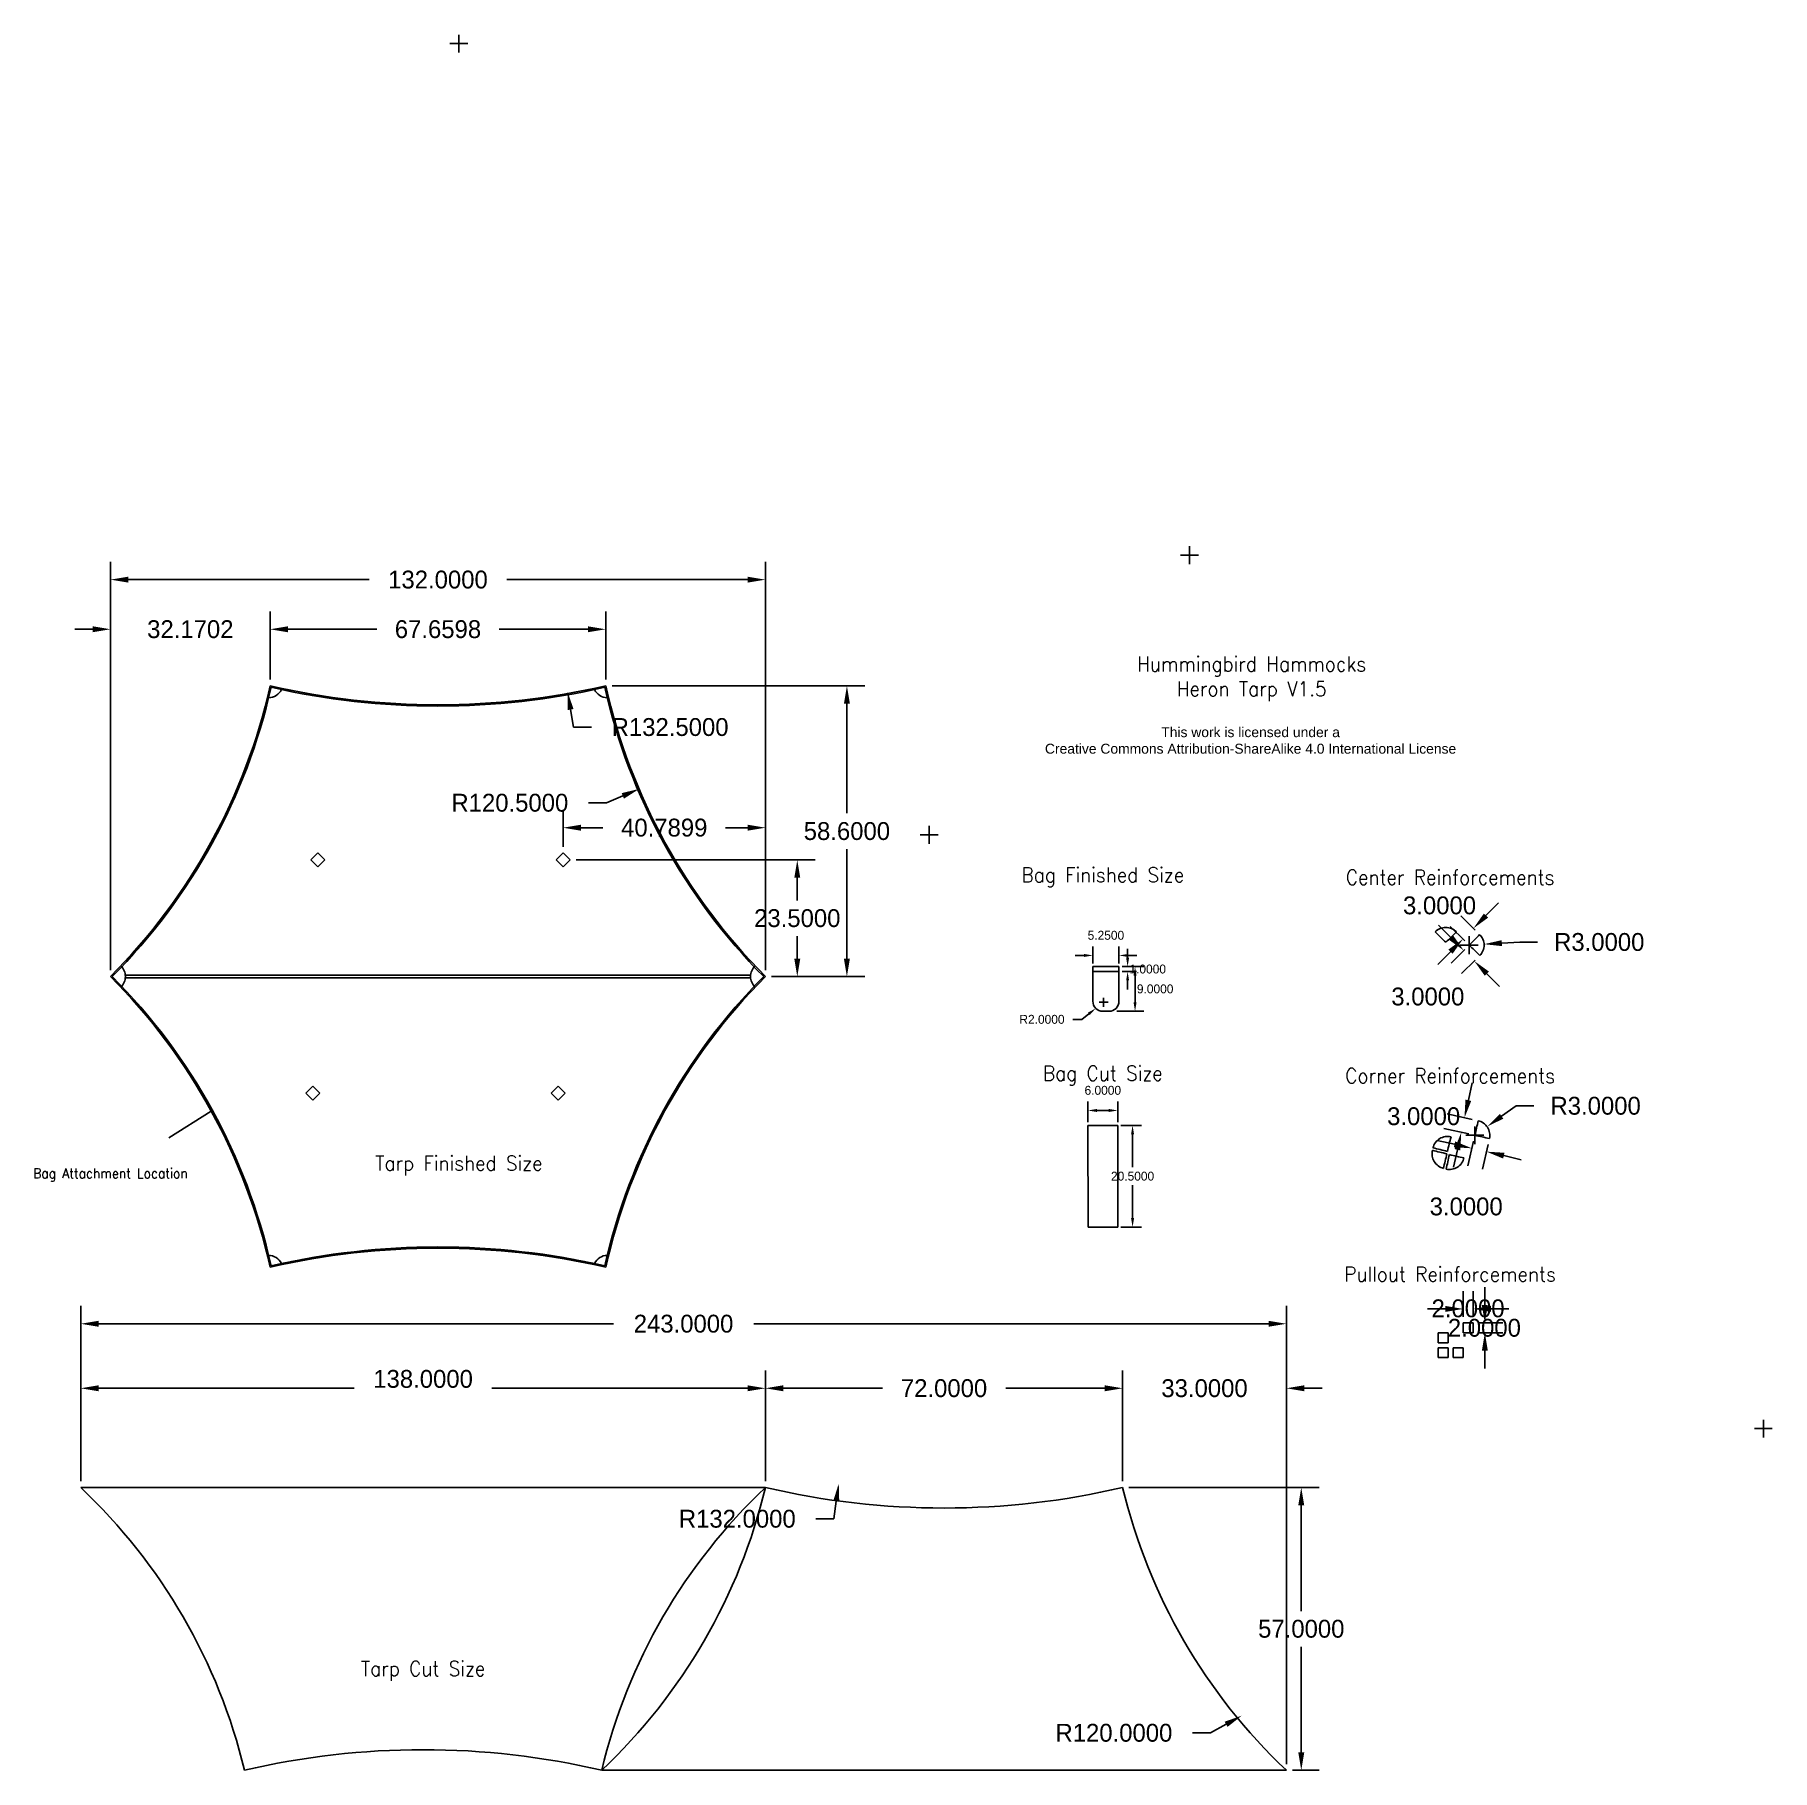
# Model space of a CAD drawing. Header units: inches. Extents: x -15 to 335, y 0 to 350.
import ezdxf

# ---------------------------------------------------------------- set-up
doc = ezdxf.new("R2010")
doc.units = ezdxf.units.IN
doc.layers.get('0').update_dxf_attribs({"lineweight": 25, "true_color": 0xffffff})
doc.layers.get('Defpoints').update_dxf_attribs({"true_color": 0xffffff})
for name, color, linetype, lineweight, true_color in [('BagCutSize', 6, 'Continuous', 25, 0xff00ff), ('CutSize', 1, 'Continuous', 25, 0xff0000), ('Dimensions', 30, 'Continuous', 25, 0xff7f00), ('FinishedBag', 3, 'Continuous', 25, 0x00ff00), ('FinishedTarp', 5, 'Continuous', 25, 0x0000ff), ('Labels', 4, 'Continuous', 25, 0x00ffff), ('Reinforcements', 2, 'Continuous', 25, 0xffff00)]:
    doc.layers.add(name, color=color, linetype=linetype, lineweight=lineweight, true_color=true_color)
doc.styles.add('QCADDimTextStyle', font='txt')
doc.styles.add('textstyle11', font='Standard')
doc.styles.add('textstyle12', font='Standard')
doc.styles.add('textstyle13', font='Standard')
doc.styles.add('textstyle14', font='Standard')
doc.styles.add('textstyle15', font='Standard')
doc.styles.add('textstyle16', font='Standard')
doc.styles.add('textstyle17', font='Standard')
doc.styles.add('textstyle18', font='Standard')
doc.styles.add('textstyle19', font='Standard')
doc.styles.add('textstyle20', font='Standard')
doc.dimstyles.new('QCADDimStyle', dxfattribs={"dimtxt": 0.125, "dimasz": 0.125, "dimexe": 0.0625, "dimexo": 0.03125, "dimgap": 0.03125, "dimtad": 1, "dimtoh": 1, "dimdec": 4, "dimzin": 0, "dimdsep": 46, "dimtxsty": 'QCADDimTextStyle', "dimcen": 0.09, "dimadec": 0, "dimazin": 0, "dimtfac": 1, "dimtdec": 4, "dimtofl": 0, "dimtmove": 0, "dimatfit": 3, "dimfxl": 1, "dimtolj": 1, "dimtzin": 0, "dimarcsym": 0})

# ---------------------------------------------------------------- blocks, each defined once
blk = doc.blocks.new('*D1')
at = {"layer": 'Defpoints', "color": 0}
for p in [(198, 162), (203.25, 164.25), (203.25, 162)]:
    blk.add_point(p, dxfattribs=at)
at = {"layer": 'Dimensions', "color": 0, "lineweight": -2}
for p, q in [((198, 162.625), (198, 166.05)), ((203.25, 162.625), (203.25, 166.05)), ((196.2, 164.25), (194.4, 164.25)), ((205.05, 164.25), (206.85, 164.25))]:
    blk.add_line(p, q, dxfattribs=at)
at = {"layer": 'Dimensions', "color": 0}
for points in [[(196.2, 163.95), (196.2, 164.55), (198, 164.25)], [(205.05, 164.55), (205.05, 163.95), (203.25, 164.25)]]:
    blk.add_solid(points, dxfattribs=at)
at = {"layer": 'Dimensions', "color": 0, "insert": (200.625, 168.3), "char_height": 1.8, "attachment_point": 5}
blk.add_mtext('\\A1;5.2500', dxfattribs=at)
blk = doc.blocks.new('*D2')
at = {"layer": 'Defpoints', "color": 0}
for p in [(203.25, 162), (203.25, 161), (205, 161)]:
    blk.add_point(p, dxfattribs=at)
at = {"layer": 'Dimensions', "color": 0, "lineweight": -2}
for p, q in [((205, 163.8), (205, 165.6)), ((203.875, 162), (206.8, 162)), ((203.875, 161), (206.8, 161)), ((205, 159.2), (205, 157.4))]:
    blk.add_line(p, q, dxfattribs=at)
at = {"layer": 'Dimensions', "color": 0}
for points in [[(204.7, 163.8), (205.3, 163.8), (205, 162)], [(205.3, 159.2), (204.7, 159.2), (205, 161)]]:
    blk.add_solid(points, dxfattribs=at)
at = {"layer": 'Dimensions', "color": 0, "insert": (209.05, 161.5), "char_height": 1.8, "attachment_point": 5}
blk.add_mtext('\\A1;1.0000', dxfattribs=at)
blk = doc.blocks.new('*D3')
at = {"layer": 'Defpoints', "color": 0}
for p in [(203.25, 162), (202.2, 153), (206.5, 153)]:
    blk.add_point(p, dxfattribs=at)
at = {"layer": 'Dimensions', "color": 0, "lineweight": -2}
for p, q in [((203.875, 162), (208.3, 162)), ((206.5, 160.2), (206.5, 154.8)), ((202.825, 153), (208.3, 153))]:
    blk.add_line(p, q, dxfattribs=at)
at = {"layer": 'Dimensions', "color": 0}
for points in [[(206.8, 160.2), (206.2, 160.2), (206.5, 162)], [(206.2, 154.8), (206.8, 154.8), (206.5, 153)]]:
    blk.add_solid(points, dxfattribs=at)
at = {"layer": 'Dimensions', "color": 0, "insert": (210.55, 157.5), "char_height": 1.8, "attachment_point": 5}
blk.add_mtext('\\A1;9.0000', dxfattribs=at)
blk = doc.blocks.new('*D4')
at = {"layer": 'Defpoints', "color": 0}
for p in [(197, 130), (203, 133), (203, 130)]:
    blk.add_point(p, dxfattribs=at)
at = {"layer": 'Dimensions', "color": 0, "lineweight": -2}
for p, q in [((197, 130.625), (197, 134.8)), ((203, 130.625), (203, 134.8)), ((198.8, 133), (201.2, 133))]:
    blk.add_line(p, q, dxfattribs=at)
at = {"layer": 'Dimensions', "color": 0}
for points in [[(198.8, 133.3), (198.8, 132.7), (197, 133)], [(201.2, 132.7), (201.2, 133.3), (203, 133)]]:
    blk.add_solid(points, dxfattribs=at)
at = {"layer": 'Dimensions', "color": 0, "insert": (200, 137.05), "char_height": 1.8, "attachment_point": 5}
blk.add_mtext('\\A1;6.0000', dxfattribs=at)
blk = doc.blocks.new('*D5')
at = {"layer": 'Defpoints', "color": 0}
for p in [(203, 130), (203, 109.5), (206, 109.5)]:
    blk.add_point(p, dxfattribs=at)
at = {"layer": 'Dimensions', "color": 0, "lineweight": -2}
for p, q in [((203.625, 130), (207.8, 130)), ((206, 128.2), (206, 121.55)), ((206, 111.3), (206, 117.95)), ((203.625, 109.5), (207.8, 109.5))]:
    blk.add_line(p, q, dxfattribs=at)
at = {"layer": 'Dimensions', "color": 0}
for points in [[(206.3, 128.2), (205.7, 128.2), (206, 130)], [(205.7, 111.3), (206.3, 111.3), (206, 109.5)]]:
    blk.add_solid(points, dxfattribs=at)
at = {"layer": 'Dimensions', "color": 0, "insert": (206, 119.75), "char_height": 1.8, "attachment_point": 5}
blk.add_mtext('\\A1;20.5000', dxfattribs=at)
blk = doc.blocks.new('*D6')
at = {"layer": 'Defpoints', "color": 0}
for p in [(200.16, 154.82), (198.59, 153.59)]:
    blk.add_point(p, dxfattribs=at)
at = {"layer": 'Dimensions', "color": 0}
for p, q in [((199.26, 154.82), (201.06, 154.82)), ((200.16, 153.92), (200.16, 155.72))]:
    blk.add_line(p, q, dxfattribs=at)
at = {"layer": 'Dimensions', "color": 0, "lineweight": -2}
for p in [(193.96, 151.36), (197.17, 152.47)]:
    blk.add_line(p, (195.76, 151.36), dxfattribs=at)
at = {"layer": 'Dimensions', "color": 0}
blk.add_solid([(197.36, 152.24), (196.99, 152.71), (198.59, 153.59)], dxfattribs=at)
at = {"layer": 'Dimensions', "color": 0, "insert": (187.74, 151.36), "char_height": 1.8, "attachment_point": 5}
blk.add_mtext('\\A1;R2.0000', dxfattribs=at)
blk = doc.blocks.new('*D7')
at = {"layer": 'Defpoints', "color": 0}
for p in [(92.62, 183.5), (138.42, 183.5), (132, 160)]:
    blk.add_point(p, dxfattribs=at)
at = {"layer": 'Dimensions', "color": 0, "lineweight": -2}
for p, q in [((93.87, 183.5), (142.02, 183.5)), ((138.42, 179.9), (138.42, 175.35)), ((138.42, 163.6), (138.42, 168.15)), ((133.25, 160), (142.02, 160))]:
    blk.add_line(p, q, dxfattribs=at)
at = {"layer": 'Dimensions', "color": 0}
for points in [[(139.02, 179.9), (137.82, 179.9), (138.42, 183.5)], [(137.82, 163.6), (139.02, 163.6), (138.42, 160)]]:
    blk.add_solid(points, dxfattribs=at)
at = {"layer": 'Dimensions', "color": 0, "insert": (138.42, 171.75), "char_height": 3.6, "attachment_point": 5}
blk.add_mtext('\\A1;23.5000', dxfattribs=at)
blk = doc.blocks.new('*D8')
at = {"layer": 'Defpoints', "color": 0}
for p in [(99.83, 218.6), (132, 160), (148.42, 160)]:
    blk.add_point(p, dxfattribs=at)
at = {"layer": 'Dimensions', "color": 0, "lineweight": -2}
for p, q in [((101.08, 218.6), (152.02, 218.6)), ((148.42, 215), (148.42, 192.9)), ((148.42, 163.6), (148.42, 185.7)), ((133.25, 160), (152.02, 160))]:
    blk.add_line(p, q, dxfattribs=at)
at = {"layer": 'Dimensions', "color": 0}
for points in [[(149.02, 215), (147.82, 215), (148.42, 218.6)], [(147.82, 163.6), (149.02, 163.6), (148.42, 160)]]:
    blk.add_solid(points, dxfattribs=at)
at = {"layer": 'Dimensions', "color": 0, "insert": (148.42, 189.3), "char_height": 3.6, "attachment_point": 5}
blk.add_mtext('\\A1;58.6000', dxfattribs=at)
blk = doc.blocks.new('*D9')
at = {"layer": 'Defpoints', "color": 0}
for p in [(132, 190), (91.21, 184.91), (132, 160)]:
    blk.add_point(p, dxfattribs=at)
at = {"layer": 'Dimensions', "color": 0, "lineweight": -2}
for p, q in [((91.21, 186.16), (91.21, 193.6)), ((132, 161.25), (132, 193.6)), ((94.81, 190), (99.26, 190)), ((128.4, 190), (123.95, 190))]:
    blk.add_line(p, q, dxfattribs=at)
at = {"layer": 'Dimensions', "color": 0}
for points in [[(94.81, 190.6), (94.81, 189.4), (91.21, 190)], [(128.4, 189.4), (128.4, 190.6), (132, 190)]]:
    blk.add_solid(points, dxfattribs=at)
at = {"layer": 'Dimensions', "color": 0, "insert": (111.61, 190), "char_height": 3.6, "attachment_point": 5}
blk.add_mtext('\\A1;40.7899', dxfattribs=at)
blk = doc.blocks.new('*D10')
at = {"layer": 'Defpoints', "color": 0}
for p in [(32.17, 230), (32.17, 218.6), (0, 160)]:
    blk.add_point(p, dxfattribs=at)
at = {"layer": 'Dimensions', "color": 0, "lineweight": -2}
for p, q in [((0, 161.25), (0, 233.6)), ((32.17, 219.85), (32.17, 233.6)), ((-3.6, 230), (-7.2, 230)), ((35.77, 230), (39.37, 230))]:
    blk.add_line(p, q, dxfattribs=at)
at = {"layer": 'Dimensions', "color": 0}
for points in [[(-3.6, 229.4), (-3.6, 230.6), (0, 230)], [(35.77, 230.6), (35.77, 229.4), (32.17, 230)]]:
    blk.add_solid(points, dxfattribs=at)
at = {"layer": 'Dimensions', "color": 0, "insert": (16.09, 230), "char_height": 3.6, "attachment_point": 5}
blk.add_mtext('\\A1;32.1702', dxfattribs=at)
blk = doc.blocks.new('*D11')
at = {"layer": 'Defpoints', "color": 0}
for p in [(32.17, 230), (32.17, 218.6), (99.83, 218.6)]:
    blk.add_point(p, dxfattribs=at)
at = {"layer": 'Dimensions', "color": 0, "lineweight": -2}
for p, q in [((32.17, 219.85), (32.17, 233.6)), ((99.83, 219.85), (99.83, 233.6)), ((35.77, 230), (53.66, 230)), ((96.23, 230), (78.34, 230))]:
    blk.add_line(p, q, dxfattribs=at)
at = {"layer": 'Dimensions', "color": 0}
for points in [[(35.77, 230.6), (35.77, 229.4), (32.17, 230)], [(96.23, 229.4), (96.23, 230.6), (99.83, 230)]]:
    blk.add_solid(points, dxfattribs=at)
at = {"layer": 'Dimensions', "color": 0, "insert": (66, 230), "char_height": 3.6, "attachment_point": 5}
blk.add_mtext('\\A1;67.6598', dxfattribs=at)
blk = doc.blocks.new('*D12')
at = {"layer": 'Defpoints', "color": 0}
for p in [(132, 240), (0, 160), (132, 160)]:
    blk.add_point(p, dxfattribs=at)
at = {"layer": 'Dimensions', "color": 0, "lineweight": -2}
for p, q in [((0, 161.25), (0, 243.6)), ((132, 161.25), (132, 243.6)), ((3.6, 240), (52.11, 240)), ((128.4, 240), (79.89, 240))]:
    blk.add_line(p, q, dxfattribs=at)
at = {"layer": 'Dimensions', "color": 0}
for points in [[(3.6, 240.6), (3.6, 239.4), (0, 240)], [(128.4, 239.4), (128.4, 240.6), (132, 240)]]:
    blk.add_solid(points, dxfattribs=at)
at = {"layer": 'Dimensions', "color": 0, "insert": (66, 240), "char_height": 3.6, "attachment_point": 5}
blk.add_mtext('\\A1;132.0000', dxfattribs=at)
blk = doc.blocks.new('*D13')
at = {"layer": 'Defpoints', "color": 0}
for p in [(237, 90), (-6, 60), (237, 0)]:
    blk.add_point(p, dxfattribs=at)
at = {"layer": 'Dimensions', "color": 0, "lineweight": -2}
for p, q in [((-6, 61.25), (-6, 93.6)), ((237, 1.25), (237, 93.6)), ((-2.4, 90), (101.36, 90)), ((233.4, 90), (129.64, 90))]:
    blk.add_line(p, q, dxfattribs=at)
at = {"layer": 'Dimensions', "color": 0}
for points in [[(-2.4, 90.6), (-2.4, 89.4), (-6, 90)], [(233.4, 89.4), (233.4, 90.6), (237, 90)]]:
    blk.add_solid(points, dxfattribs=at)
at = {"layer": 'Dimensions', "color": 0, "insert": (115.5, 90), "char_height": 3.6, "attachment_point": 5}
blk.add_mtext('\\A1;243.0000', dxfattribs=at)
blk = doc.blocks.new('*D14')
at = {"layer": 'Defpoints', "color": 0}
for p in [(132, 77), (-6, 57), (132, 57)]:
    blk.add_point(p, dxfattribs=at)
at = {"layer": 'Dimensions', "color": 0, "lineweight": -2}
for p, q in [((-6, 58.25), (-6, 80.6)), ((132, 58.25), (132, 80.6)), ((-2.4, 77), (49.11, 77)), ((128.4, 77), (76.89, 77))]:
    blk.add_line(p, q, dxfattribs=at)
at = {"layer": 'Dimensions', "color": 0}
for points in [[(-2.4, 77.6), (-2.4, 76.4), (-6, 77)], [(128.4, 76.4), (128.4, 77.6), (132, 77)]]:
    blk.add_solid(points, dxfattribs=at)
at = {"layer": 'Dimensions', "color": 0, "insert": (63, 78.87), "char_height": 3.6, "attachment_point": 5}
blk.add_mtext('\\A1;138.0000', dxfattribs=at)
blk = doc.blocks.new('*D15')
at = {"layer": 'Defpoints', "color": 0}
for p in [(204, 77), (132, 57), (204, 57)]:
    blk.add_point(p, dxfattribs=at)
at = {"layer": 'Dimensions', "color": 0, "lineweight": -2}
for p, q in [((132, 58.25), (132, 80.6)), ((204, 58.25), (204, 80.6)), ((135.6, 77), (155.57, 77)), ((200.4, 77), (180.43, 77))]:
    blk.add_line(p, q, dxfattribs=at)
at = {"layer": 'Dimensions', "color": 0}
for points in [[(135.6, 77.6), (135.6, 76.4), (132, 77)], [(200.4, 76.4), (200.4, 77.6), (204, 77)]]:
    blk.add_solid(points, dxfattribs=at)
at = {"layer": 'Dimensions', "color": 0, "insert": (168, 77), "char_height": 3.6, "attachment_point": 5}
blk.add_mtext('\\A1;72.0000', dxfattribs=at)
blk = doc.blocks.new('*D16')
at = {"layer": 'Defpoints', "color": 0}
for p in [(237, 77), (204, 57), (237, 0)]:
    blk.add_point(p, dxfattribs=at)
at = {"layer": 'Dimensions', "color": 0, "lineweight": -2}
for p, q in [((204, 58.25), (204, 80.6)), ((237, 1.25), (237, 80.6)), ((200.4, 77), (196.8, 77)), ((240.6, 77), (244.2, 77))]:
    blk.add_line(p, q, dxfattribs=at)
at = {"layer": 'Dimensions', "color": 0}
for points in [[(200.4, 76.4), (200.4, 77.6), (204, 77)], [(240.6, 77.6), (240.6, 76.4), (237, 77)]]:
    blk.add_solid(points, dxfattribs=at)
at = {"layer": 'Dimensions', "color": 0, "insert": (220.5, 77), "char_height": 3.6, "attachment_point": 5}
blk.add_mtext('\\A1;33.0000', dxfattribs=at)
blk = doc.blocks.new('*D17')
at = {"layer": 'Defpoints', "color": 0}
for p in [(204, 57), (237, 0), (240, 0)]:
    blk.add_point(p, dxfattribs=at)
at = {"layer": 'Dimensions', "color": 0, "lineweight": -2}
for p, q in [((205.25, 57), (243.6, 57)), ((240, 53.4), (240, 32.1)), ((240, 3.6), (240, 24.9)), ((238.25, 0), (243.6, 0))]:
    blk.add_line(p, q, dxfattribs=at)
at = {"layer": 'Dimensions', "color": 0}
for points in [[(240.6, 53.4), (239.4, 53.4), (240, 57)], [(239.4, 3.6), (240.6, 3.6), (240, 0)]]:
    blk.add_solid(points, dxfattribs=at)
at = {"layer": 'Dimensions', "color": 0, "insert": (240, 28.5), "char_height": 3.6, "attachment_point": 5}
blk.add_mtext('\\A1;57.0000', dxfattribs=at)
blk = doc.blocks.new('*D18')
at = {"layer": 'Defpoints', "color": 0}
for p in [(274.62, 93), (272.62, 90.17), (274.62, 90.17)]:
    blk.add_point(p, dxfattribs=at)
at = {"layer": 'Dimensions', "color": 0, "lineweight": -2}
for p, q in [((272.62, 91.42), (272.62, 96.6)), ((274.62, 91.42), (274.62, 96.6)), ((269.02, 93), (265.42, 93)), ((278.22, 93), (281.82, 93))]:
    blk.add_line(p, q, dxfattribs=at)
at = {"layer": 'Dimensions', "color": 0}
for points in [[(269.02, 92.4), (269.02, 93.6), (272.62, 93)], [(278.22, 93.6), (278.22, 92.4), (274.62, 93)]]:
    blk.add_solid(points, dxfattribs=at)
at = {"layer": 'Dimensions', "color": 0, "insert": (273.62, 93.09), "char_height": 3.6, "attachment_point": 5}
blk.add_mtext('\\A1;2.0000', dxfattribs=at)
blk = doc.blocks.new('*D19')
at = {"layer": 'Defpoints', "color": 0}
for p in [(274.62, 90.17), (274.62, 88.17), (277, 88.17)]:
    blk.add_point(p, dxfattribs=at)
at = {"layer": 'Dimensions', "color": 0, "lineweight": -2}
for p, q in [((277, 93.77), (277, 97.37)), ((275.87, 90.17), (280.6, 90.17)), ((275.87, 88.17), (280.6, 88.17)), ((277, 84.57), (277, 80.97))]:
    blk.add_line(p, q, dxfattribs=at)
at = {"layer": 'Dimensions', "color": 0}
for points in [[(276.4, 93.77), (277.6, 93.77), (277, 90.17)], [(277.6, 84.57), (276.4, 84.57), (277, 88.17)]]:
    blk.add_solid(points, dxfattribs=at)
at = {"layer": 'Dimensions', "color": 0, "insert": (276.91, 89.17), "char_height": 3.6, "attachment_point": 5}
blk.add_mtext('\\A1;2.0000', dxfattribs=at)
blk = doc.blocks.new('*D20')
at = {"layer": 'Defpoints', "color": 0}
for p in [(275, 128), (277.92, 127.33), (277.32, 124.7)]:
    blk.add_point(p, dxfattribs=at)
at = {"layer": 'Dimensions', "color": 0, "lineweight": -2}
for p, q in [((270.89, 126.18), (267.38, 126.98)), ((274.72, 126.78), (273.59, 121.86)), ((277.64, 126.11), (276.51, 121.19)), ((280.83, 123.89), (284.34, 123.08))]:
    blk.add_line(p, q, dxfattribs=at)
at = {"layer": 'Dimensions', "color": 0}
for points in [[(270.75, 125.59), (271.02, 126.76), (274.4, 125.37)], [(280.96, 124.47), (280.69, 123.31), (277.32, 124.7)]]:
    blk.add_solid(points, dxfattribs=at)
at = {"layer": 'Dimensions', "color": 0, "insert": (273.24, 113.63), "char_height": 3.6, "attachment_point": 5}
blk.add_mtext('\\A1;3.0000', dxfattribs=at)
blk = doc.blocks.new('*D21')
at = {"layer": 'Defpoints', "color": 0}
for p in [(272.9, 131.54), (275.65, 130.93), (275, 128)]:
    blk.add_point(p, dxfattribs=at)
at = {"layer": 'Dimensions', "color": 0, "lineweight": -2}
for p, q in [((273.68, 135.05), (274.45, 138.57)), ((274.43, 131.2), (269.38, 132.32)), ((273.78, 128.27), (268.73, 129.39)), ((271.47, 125.09), (270.69, 121.58))]:
    blk.add_line(p, q, dxfattribs=at)
at = {"layer": 'Dimensions', "color": 0}
for points in [[(273.09, 135.18), (274.26, 134.92), (272.9, 131.54)], [(272.06, 124.96), (270.89, 125.22), (272.25, 128.61)]]:
    blk.add_solid(points, dxfattribs=at)
at = {"layer": 'Dimensions', "color": 0, "insert": (264.67, 131.82), "char_height": 3.6, "attachment_point": 5}
blk.add_mtext('\\A1;3.0000', dxfattribs=at)
blk = doc.blocks.new('*D22')
at = {"layer": 'Defpoints', "color": 0}
for p in [(275.95, 168.48), (272.6, 167.57), (273.85, 166.34)]:
    blk.add_point(p, dxfattribs=at)
at = {"layer": 'Dimensions', "color": 0, "lineweight": -2}
for p, q in [((275.06, 169.36), (272.13, 172.24)), ((277.23, 172.28), (279.75, 174.84)), ((272.95, 167.22), (270.03, 170.1)), ((270.07, 165.01), (267.55, 162.44))]:
    blk.add_line(p, q, dxfattribs=at)
at = {"layer": 'Dimensions', "color": 0}
for points in [[(276.8, 172.7), (277.65, 171.86), (274.7, 169.71)], [(270.5, 164.59), (269.64, 165.43), (272.6, 167.57)]]:
    blk.add_solid(points, dxfattribs=at)
at = {"layer": 'Dimensions', "color": 0, "insert": (267.87, 174.32), "char_height": 3.6, "attachment_point": 5}
blk.add_mtext('\\A1;3.0000', dxfattribs=at)
blk = doc.blocks.new('*D23')
at = {"layer": 'Defpoints', "color": 0}
for p in [(273.85, 166.34), (274.87, 163.13), (275.96, 164.21)]:
    blk.add_point(p, dxfattribs=at)
at = {"layer": 'Dimensions', "color": 0, "lineweight": -2}
for p, q in [((270.21, 167.81), (267.68, 170.37)), ((272.96, 165.46), (270.2, 162.72)), ((275.07, 163.33), (272.31, 160.59)), ((277.4, 160.57), (279.94, 158.02))]:
    blk.add_line(p, q, dxfattribs=at)
at = {"layer": 'Dimensions', "color": 0}
for points in [[(269.79, 167.39), (270.64, 168.23), (272.75, 165.26)], [(277.83, 161), (276.98, 160.15), (274.87, 163.13)]]:
    blk.add_solid(points, dxfattribs=at)
at = {"layer": 'Dimensions', "color": 0, "insert": (265.51, 155.95), "char_height": 3.6, "attachment_point": 5}
blk.add_mtext('\\A1;3.0000', dxfattribs=at)
blk = doc.blocks.new('*D24')
at = {"layer": 'Defpoints', "color": 0}
for p in [(217.49, 244.93), (106.57, 197.82)]:
    blk.add_point(p, dxfattribs=at)
at = {"layer": 'Dimensions', "color": 0}
for p, q in [((217.49, 243.13), (217.49, 246.73)), ((215.69, 244.93), (219.29, 244.93))]:
    blk.add_line(p, q, dxfattribs=at)
at = {"layer": 'Dimensions', "color": 0, "lineweight": -2}
for p in [(103.26, 196.42), (96.35, 195.01)]:
    blk.add_line(p, (99.95, 195.01), dxfattribs=at)
at = {"layer": 'Dimensions', "color": 0}
blk.add_solid([(103.49, 195.86), (103.03, 196.97), (106.57, 197.82)], dxfattribs=at)
at = {"layer": 'Dimensions', "color": 0, "insert": (80.49, 195.01), "char_height": 3.6, "attachment_point": 5}
blk.add_mtext('\\A1;R120.5000', dxfattribs=at)
blk = doc.blocks.new('*D25')
at = {"layer": 'Defpoints', "color": 0}
for p in [(70.21, 348.05), (92.14, 217.37)]:
    blk.add_point(p, dxfattribs=at)
at = {"layer": 'Dimensions', "color": 0}
for p, q in [((68.41, 348.05), (72.01, 348.05)), ((70.21, 346.25), (70.21, 349.85))]:
    blk.add_line(p, q, dxfattribs=at)
at = {"layer": 'Dimensions', "color": 0, "lineweight": -2}
for p in [(92.73, 213.82), (96.93, 210.27)]:
    blk.add_line(p, (93.33, 210.27), dxfattribs=at)
at = {"layer": 'Dimensions', "color": 0}
blk.add_solid([(93.32, 213.92), (92.14, 213.72), (92.14, 217.37)], dxfattribs=at)
at = {"layer": 'Dimensions', "color": 0, "insert": (112.79, 210.27), "char_height": 3.6, "attachment_point": 5}
blk.add_mtext('\\A1;R132.5000', dxfattribs=at)
blk = doc.blocks.new('*D26')
at = {"layer": 'Defpoints', "color": 0}
for p in [(333.13, 68.87), (228, 11)]:
    blk.add_point(p, dxfattribs=at)
at = {"layer": 'Dimensions', "color": 0}
for p, q in [((333.13, 67.07), (333.13, 70.67)), ((331.33, 68.87), (334.93, 68.87))]:
    blk.add_line(p, q, dxfattribs=at)
at = {"layer": 'Dimensions', "color": 0, "lineweight": -2}
for p in [(218.09, 7.53), (224.85, 9.26)]:
    blk.add_line(p, (221.69, 7.53), dxfattribs=at)
at = {"layer": 'Dimensions', "color": 0}
blk.add_solid([(225.14, 8.74), (224.56, 9.79), (228, 11)], dxfattribs=at)
at = {"layer": 'Dimensions', "color": 0, "insert": (202.24, 7.53), "char_height": 3.6, "attachment_point": 5}
blk.add_mtext('\\A1;R120.0000', dxfattribs=at)
blk = doc.blocks.new('*D27')
at = {"layer": 'Defpoints', "color": 0}
for p in [(165, 188.55), (146.78, 57.81)]:
    blk.add_point(p, dxfattribs=at)
at = {"layer": 'Dimensions', "color": 0}
for p, q in [((165, 186.75), (165, 190.35)), ((163.2, 188.55), (166.8, 188.55))]:
    blk.add_line(p, q, dxfattribs=at)
at = {"layer": 'Dimensions', "color": 0, "lineweight": -2}
for p in [(146.29, 54.24), (142.19, 50.68)]:
    blk.add_line(p, (145.79, 50.68), dxfattribs=at)
at = {"layer": 'Dimensions', "color": 0}
blk.add_solid([(146.88, 54.16), (145.69, 54.33), (146.78, 57.81)], dxfattribs=at)
at = {"layer": 'Dimensions', "color": 0, "insert": (126.33, 50.68), "char_height": 3.6, "attachment_point": 5}
blk.add_mtext('\\A1;R132.0000', dxfattribs=at)
blk = doc.blocks.new('*D28')
at = {"layer": 'Defpoints', "color": 0}
for p in [(273.85, 166.34), (276.84, 166.52)]:
    blk.add_point(p, dxfattribs=at)
at = {"layer": 'Dimensions', "color": 0}
for p, q in [((273.85, 164.54), (273.85, 168.14)), ((272.05, 166.34), (275.65, 166.34))]:
    blk.add_line(p, q, dxfattribs=at)
at = {"layer": 'Dimensions', "color": 0, "lineweight": -2}
for p in [(280.43, 166.73), (287.63, 166.94)]:
    blk.add_line(p, (284.03, 166.94), dxfattribs=at)
at = {"layer": 'Dimensions', "color": 0}
blk.add_solid([(280.4, 167.33), (280.47, 166.13), (276.84, 166.52)], dxfattribs=at)
at = {"layer": 'Dimensions', "color": 0, "insert": (300.06, 166.94), "char_height": 3.6, "attachment_point": 5}
blk.add_mtext('\\A1;R3.0000', dxfattribs=at)
blk = doc.blocks.new('*D29')
at = {"layer": 'Defpoints', "color": 0}
for p in [(277.44, 129.74), (275, 128)]:
    blk.add_point(p, dxfattribs=at)
at = {"layer": 'Dimensions', "color": 0, "lineweight": -2}
for p in [(280.37, 131.84), (286.9, 133.93)]:
    blk.add_line(p, (283.3, 133.93), dxfattribs=at)
at = {"layer": 'Dimensions', "color": 0}
for p, q in [((275, 126.2), (275, 129.8)), ((273.2, 128), (276.8, 128))]:
    blk.add_line(p, q, dxfattribs=at)
blk.add_solid([(280.02, 132.32), (280.72, 131.35), (277.44, 129.74)], dxfattribs=at)
at = {"layer": 'Dimensions', "color": 0, "insert": (299.33, 133.93), "char_height": 3.6, "attachment_point": 5}
blk.add_mtext('\\A1;R3.0000', dxfattribs=at)

msp = doc.modelspace()

# ---------------------------------------------------------------- linework, layer by layer
for p, q in [((129, 160.25), (3, 160.25)), ((129, 159.75), (3, 159.75))]:
    msp.add_line(p, q)
for centre, start, end in [((66.00009, 366.10353), 257.1777513, 282.8222487), ((66.00009, -46.10353), 77.1777513, 102.8222487)]:
    msp.add_arc(centre, 151.58325, start, end)
at = {"layer": 'BagCutSize', "color": 7, "true_color": 0xffffff}
for p, q in [((197, 130), (203.03125, 130)), ((197, 130), (197.03125, 109.5)), ((203, 130), (203.03125, 109.5)), ((197.03125, 109.5), (203.03125, 109.5))]:
    msp.add_line(p, q, dxfattribs=at)
at = {"layer": 'CutSize', "color": 7, "true_color": 0xffffff}
for p, q in [((132, 57), (-6, 57)), ((99, 0), (237, 0))]:
    msp.add_line(p, q, dxfattribs=at)
for centre, radius, start, end in [((-85.23654, -26.92642), 115.42128, 13.4907366, 46.6464291), ((211.23654, -26.92642), 115.42128, 133.3535709, 166.5092634), ((19.76346, 83.92642), 115.42128, 313.3535709, 346.5092634), ((168, 211.25485), 158.4, 256.8634412, 283.1365588), ((316.23654, 83.92642), 115.42128, 193.4907366, 226.6464291), ((63, -154.25485), 158.4, 76.8634412, 103.1365588)]:
    msp.add_arc(centre, radius, start, end, dxfattribs=at)
at = {"layer": 'FinishedBag', "color": 7, "true_color": 0xffffff}
for p, q in [((203.25, 162), (198, 162)), ((198, 162), (198, 161)), ((203.25, 161), (203.25, 162)), ((198, 161), (203.25, 161)), ((198, 161), (198, 155)), ((203.25, 155), (203.25, 161)), ((200, 153), (201.25, 153))]:
    msp.add_line(p, q, dxfattribs=at)
for centre, start, end in [((200, 155), 180, 270), ((201.25, 155), 270, 0)]:
    msp.add_arc(centre, 2, start, end, dxfattribs=at)
at = {"layer": 'FinishedTarp', "color": 7, "true_color": 0xffffff}
for p, q in [((40.37569, 183.5), (41.78991, 184.91421)), ((41.78991, 182.08579), (40.37569, 183.5)), ((41.78991, 184.91421), (43.20412, 183.5)), ((43.20412, 183.5), (41.78991, 182.08579)), ((89.79588, 183.5), (91.21009, 184.91421)), ((91.21009, 182.08579), (89.79588, 183.5)), ((91.21009, 184.91421), (92.62431, 183.5)), ((92.62431, 183.5), (91.21009, 182.08579)), ((39.37569, 136.5), (40.78991, 137.91421)), ((40.78991, 137.91421), (42.20412, 136.5)), ((88.79588, 136.5), (90.21009, 137.91421)), ((90.21009, 137.91421), (91.62431, 136.5)), ((40.78991, 135.08579), (39.37569, 136.5)), ((42.20412, 136.5), (40.78991, 135.08579)), ((90.21009, 135.08579), (88.79588, 136.5)), ((91.62431, 136.5), (90.21009, 135.08579))]:
    msp.add_line(p, q, dxfattribs=at)
for centre, radius, start, end in [((-84.97002, 244.77716), 120.02946, 315.0650971, 347.403157), ((-84.57262, 244.56119), 119.84486, 315.1228729, 347.3423976), ((31.79, 219.20117), 3, 271.552173, 333.0154624), ((66.00009, 366.10353), 151.33325, 257.0826214, 282.9173786), ((100.21019, 219.20117), 3, 206.9845376, 268.447827), ((216.57271, 244.56087), 119.8447, 192.657463, 224.8769878), ((216.97011, 244.77684), 120.0293, 192.5967043, 224.9347642), ((0, 160), 3, 314.0988163, 45.9011837), ((132, 160), 3, 134.0988163, 225.9011837), ((-84.97002, 75.22284), 120.02946, 12.596843, 44.9349029), ((-84.57262, 75.43881), 119.84486, 12.6576024, 44.8771271), ((216.57271, 75.43913), 119.8447, 135.1230122, 167.342537), ((216.97011, 75.22316), 120.0293, 135.0652358, 167.4032957), ((66.00009, -46.10353), 151.33325, 77.0826214, 102.9173786), ((31.79, 100.79883), 3, 26.9845376, 88.447827), ((100.21019, 100.79883), 3, 91.552173, 153.0154624)]:
    msp.add_arc(centre, radius, start, end, dxfattribs=at)
at = {"layer": 'Reinforcements', "color": 7, "true_color": 0xffffff}
for p, q in [((267.62027, 86.17491), (267.62027, 88.17491)), ((267.62027, 88.17491), (269.62027, 88.17491)), ((269.62027, 88.17491), (269.62027, 86.17491)), ((272.62027, 88.17491), (272.62027, 90.17491)), ((272.62027, 90.17491), (274.62027, 90.17491)), ((274.62027, 88.17491), (272.62027, 88.17491)), ((274.62027, 90.17491), (274.62027, 88.17491)), ((269.62027, 86.17491), (267.62027, 86.17491)), ((267.62027, 83.17491), (267.62027, 85.17491)), ((267.62027, 85.17491), (269.62027, 85.17491)), ((269.62027, 85.17491), (269.62027, 83.17491)), ((270.62027, 83.17491), (270.62027, 85.17491)), ((270.62027, 85.17491), (272.62027, 85.17491)), ((272.62027, 85.17491), (272.62027, 83.17491)), ((269.62027, 83.17491), (267.62027, 83.17491)), ((272.62027, 83.17491), (270.62027, 83.17491))]:
    msp.add_line(p, q, dxfattribs=at)
for centre, radius, start, end in [((269.13821, 166.8957), 3, 44.8027655, 135.4579173), ((183.90373, 82.42628), 120, 44.7417014, 46.1741332), ((354.75612, 82.81495), 120, 134.0865496, 135.5189814), ((189.37602, 251.5778), 120, 314.7417014, 316.1741332), ((273.84544, 166.34332), 3, 314.8027655, 45.4579173), ((189.76469, 80.72541), 120, 44.0865496, 45.5189814), ((146.45429, 158), 132, 346.8634412, 348.165646), ((275, 128), 3, 347.0508366, 77.5145436), ((269.46299, 124.75959), 3, 76.1995948, 166.6633018), ((398.00203, 94.731), 132, 165.5484924, 166.8506972), ((249.57358, 10.72469), 120, 76.3346207, 77.7670525), ((269.35668, 124.25443), 3, 166.1995948, 256.6633018), ((299.38528, 252.79346), 132, 255.5484924, 256.8506972), ((240.32484, 8.35096), 120, 75.9470859, 77.3795177), ((385.76531, 95.11628), 120, 165.9470859, 167.3795177), ((152.57834, 149.52412), 120, 346.3346207, 347.7670525), ((269.85364, 124.0977), 3, 257.0508366, 347.5145436), ((299.85364, 252.64342), 132, 256.8634412, 258.165646)]:
    msp.add_arc(centre, radius, start, end, dxfattribs=at)

# ---------------------------------------------------------------- texts
at = {"char_height": 0.0684343, "attachment_point": 5}
for s, insert, style in [('\\H3;Hummingbird Hammocks\\PHeron Tarp V1.5', (230, 220), 'textstyle11'), ('\\fHelvetica Neue,Helvetica,Arial,sans-serif|b0|i0|c0|p0;\\c3618615;\\H1.99926;This work is licensed under a \\P\\c13730329;Creative Commons Attribution-ShareAlike 4.0 International License', (229.78518, 207.57616), 'textstyle12'), ('\\H2;Bag Attachment Location', (0, 120), 'textstyle20')]:
    msp.add_mtext(s, dxfattribs=dict(at, insert=insert, style=style))
at = {"layer": 'Labels', "char_height": 0.0684343, "attachment_point": 5}
for s, insert, style in [('\\H3;Bag Finished Size', (200, 180), 'textstyle19'), ('\\H3;Center Reinforcements', (270, 180), 'textstyle16'), ('\\H3;Bag Cut Size', (200, 140), 'textstyle18'), ('\\H3;Corner Reinforcements', (270, 140), 'textstyle15'), ('\\H3;Tarp Finished Size', (70.21009, 121.86729), 'textstyle13'), ('\\H3;Pullout Reinforcements', (270, 100), 'textstyle17'), ('\\H3;Tarp Cut Size', (63, 20), 'textstyle14')]:
    msp.add_mtext(s, dxfattribs=dict(at, insert=insert, style=style))

# ---------------------------------------------------------------- dimensions: what is measured, and where the dimension line sits
at = {"layer": 'Dimensions'}
for center, mpoint, override, picture, middle in [((70.21009, 348.04571), (92.1372, 217.37264), {"dimscale": 20, "dimtxt": 0.18, "dimasz": 0.18, "dimexe": 0.18, "dimexo": 0.0625, "dimgap": 0.09, "dimtad": 0, "dimtih": 1, "dimtmove": 2}, '*D25', (112.78585, 210.27191)), ((217.4854, 244.92642), (106.57343, 197.82244), {"dimscale": 20, "dimtxt": 0.18, "dimasz": 0.18, "dimexe": 0.18, "dimexo": 0.0625, "dimgap": 0.09, "dimtad": 0, "dimtih": 1, "dimtmove": 2}, '*D24', (80.48918, 195.00793)), ((165, 188.54571), (146.78394, 57.80867), {"dimscale": 20, "dimtxt": 0.18, "dimasz": 0.18, "dimexe": 0.18, "dimexo": 0.0625, "dimgap": 0.09, "dimtad": 0, "dimtih": 1, "dimtmove": 2}, '*D27', (126.3332, 50.67755)), ((273.84544, 166.34332), (276.84025, 166.51963), {"dimscale": 20, "dimtxt": 0.18, "dimasz": 0.18, "dimexe": 0.18, "dimexo": 0.0625, "dimgap": 0.09, "dimtad": 0, "dimtih": 1, "dimtmove": 2}, '*D28', (300.05638, 166.94277)), ((200.15764, 154.82242), (198.58579, 153.58579), {"dimscale": 10, "dimtxt": 0.18, "dimasz": 0.18, "dimexe": 0.18, "dimexo": 0.0625, "dimgap": 0.09, "dimtad": 0, "dimtih": 1, "dimtmove": 2}, '*D6', (187.74216, 151.35984)), ((275, 128), (277.4412, 129.74371), {"dimscale": 20, "dimtxt": 0.18, "dimasz": 0.18, "dimexe": 0.18, "dimexo": 0.0625, "dimgap": 0.09, "dimtad": 0, "dimtih": 1, "dimtmove": 2}, '*D29', (299.32865, 133.92863)), ((333.12671, 68.86515), (228, 11), {"dimscale": 20, "dimtxt": 0.18, "dimasz": 0.18, "dimexe": 0.18, "dimexo": 0.0625, "dimgap": 0.09, "dimtad": 0, "dimtih": 1, "dimtmove": 2}, '*D26', (202.23525, 7.52809))]:
    dim = msp.add_radius_dim(center=center, mpoint=mpoint, dimstyle='QCADDimStyle', override=override, dxfattribs=at)
    dim.commit()
    dim.dimension.update_dxf_attribs({"geometry": picture, "text_midpoint": middle})
for base, p1, p2, override, picture, middle in [((132, 240), (0, 160), (132, 160), {"dimscale": 20, "dimtxt": 0.18, "dimasz": 0.18, "dimexe": 0.18, "dimexo": 0.0625, "dimgap": 0.09, "dimtad": 0, "dimtih": 1, "dimtmove": 2}, '*D12', (66, 240)), ((32.17018, 230), (0, 160), (32.17018, 218.6), {"dimscale": 20, "dimtxt": 0.18, "dimasz": 0.18, "dimexe": 0.18, "dimexo": 0.0625, "dimgap": 0.09, "dimtad": 0, "dimtih": 1, "dimtmove": 2}, '*D10', (16.08509, 230)), ((32.17018, 230), (99.83, 218.6), (32.17018, 218.6), {"dimscale": 20, "dimtxt": 0.18, "dimasz": 0.18, "dimexe": 0.18, "dimexo": 0.0625, "dimgap": 0.09, "dimtad": 0, "dimtih": 1, "dimtmove": 2}, '*D11', (66.00009, 230)), ((132, 190), (91.21009, 184.91421), (132, 160), {"dimscale": 20, "dimtxt": 0.18, "dimasz": 0.18, "dimexe": 0.18, "dimexo": 0.0625, "dimgap": 0.09, "dimtad": 0, "dimtih": 1, "dimtmove": 2}, '*D9', (111.60505, 190)), ((203.25, 164.25), (198, 162), (203.25, 162), {"dimscale": 10, "dimtxt": 0.18, "dimasz": 0.18, "dimexe": 0.18, "dimexo": 0.0625, "dimgap": 0.09, "dimtad": 0, "dimtih": 1, "dimtmove": 2}, '*D1', (200.625, 168.3)), ((203, 133), (197, 130), (203, 130), {"dimscale": 10, "dimtxt": 0.18, "dimasz": 0.18, "dimexe": 0.18, "dimexo": 0.0625, "dimgap": 0.09, "dimtad": 0, "dimtih": 1, "dimtmove": 2}, '*D4', (200, 137.05)), ((237, 90), (-6, 60), (237, 0), {"dimscale": 20, "dimtxt": 0.18, "dimasz": 0.18, "dimexe": 0.18, "dimexo": 0.0625, "dimgap": 0.09, "dimtad": 0, "dimtih": 1, "dimtmove": 2}, '*D13', (115.5, 90)), ((204, 77), (132, 57), (204, 57), {"dimscale": 20, "dimtxt": 0.18, "dimasz": 0.18, "dimexe": 0.18, "dimexo": 0.0625, "dimgap": 0.09, "dimtad": 0, "dimtih": 1, "dimtmove": 2}, '*D15', (168, 77)), ((237, 77), (204, 57), (237, 0), {"dimscale": 20, "dimtxt": 0.18, "dimasz": 0.18, "dimexe": 0.18, "dimexo": 0.0625, "dimgap": 0.09, "dimtad": 0, "dimtih": 1, "dimtmove": 2}, '*D16', (220.5, 77))]:
    dim = msp.add_linear_dim(base=base, p1=p1, p2=p2, dimstyle='QCADDimStyle', override=override, dxfattribs=at)
    dim.commit()
    dim.dimension.update_dxf_attribs({"geometry": picture, "text_midpoint": middle})
for base, p1, p2, override, picture, middle in [((148.42019, 160), (99.83, 218.6), (132, 160), {"dimscale": 20, "dimtxt": 0.18, "dimasz": 0.18, "dimexe": 0.18, "dimexo": 0.0625, "dimgap": 0.09, "dimtad": 0, "dimtih": 1, "dimtmove": 2}, '*D8', (148.42019, 189.3)), ((138.42019, 183.5), (132, 160), (92.62431, 183.5), {"dimscale": 20, "dimtxt": 0.18, "dimasz": 0.18, "dimexe": 0.18, "dimexo": 0.0625, "dimgap": 0.09, "dimtad": 0, "dimtih": 1, "dimtmove": 2}, '*D7', (138.42019, 171.75)), ((205, 161), (203.25, 162), (203.25, 161), {"dimscale": 10, "dimtxt": 0.18, "dimasz": 0.18, "dimexe": 0.18, "dimexo": 0.0625, "dimgap": 0.09, "dimtad": 0, "dimtih": 1, "dimtmove": 2}, '*D2', (209.05, 161.5)), ((206.5, 153), (203.25, 162), (202.2, 153), {"dimscale": 10, "dimtxt": 0.18, "dimasz": 0.18, "dimexe": 0.18, "dimexo": 0.0625, "dimgap": 0.09, "dimtad": 0, "dimtih": 1, "dimtmove": 2}, '*D3', (210.55, 157.5)), ((206, 109.5), (203, 130), (203, 109.5), {"dimscale": 10, "dimtxt": 0.18, "dimasz": 0.18, "dimexe": 0.18, "dimexo": 0.0625, "dimgap": 0.09, "dimtad": 0, "dimtih": 1, "dimtmove": 2}, '*D5', (206, 119.75)), ((240, 0), (204, 57), (237, 0), {"dimscale": 20, "dimtxt": 0.18, "dimasz": 0.18, "dimexe": 0.18, "dimexo": 0.0625, "dimgap": 0.09, "dimtad": 0, "dimtih": 1, "dimtmove": 2}, '*D17', (240, 28.5))]:
    dim = msp.add_linear_dim(base=base, p1=p1, p2=p2, angle=90, dimstyle='QCADDimStyle', override=override, dxfattribs=at)
    dim.commit()
    dim.dimension.update_dxf_attribs({"geometry": picture, "text_midpoint": middle})
for p1, p2, distance, picture, middle in [((275.94974, 168.48153), (273.84544, 166.34332), -1.75332, '*D22', (267.87478, 174.32387)), ((273.84544, 166.34332), (275.95944, 164.21471), -1.5416, '*D23', (265.50704, 155.94808)), ((275, 128), (275.64858, 130.92905), 2.81747, '*D21', (264.66501, 131.82479)), ((275, 128), (277.92371, 127.32774), -2.69962, '*D20', (273.23509, 113.63044))]:
    dim = msp.add_aligned_dim(p1=p1, p2=p2, distance=distance, dimstyle='QCADDimStyle', override={"dimscale": 20, "dimtxt": 0.18, "dimasz": 0.18, "dimexe": 0.18, "dimexo": 0.0625, "dimgap": 0.09, "dimtad": 0, "dimtih": 1, "dimtmove": 2}, dxfattribs=at)
    dim.commit()
    dim.dimension.update_dxf_attribs({"geometry": picture, "text_midpoint": middle})
for base, p1, p2, angle, picture, middle in [((274.62027, 93), (272.62027, 90.17491), (274.62027, 90.17491), 0, '*D18', (273.62027, 93.09375)), ((277, 88.17491), (274.62027, 90.17491), (274.62027, 88.17491), 270, '*D19', (276.90625, 89.17491))]:
    dim = msp.add_linear_dim(base=base, p1=p1, p2=p2, angle=angle, dimstyle='QCADDimStyle', override={"dimscale": 20, "dimtxt": 0.18, "dimasz": 0.18, "dimexe": 0.18, "dimexo": 0.0625, "dimgap": 0.09, "dimtad": 0, "dimtih": 1, "dimtmove": 2}, dxfattribs=at)
    dim.commit()
    dim.dimension.update_dxf_attribs({"geometry": picture, "text_midpoint": middle, "dimtype": 161})
dim = msp.add_linear_dim(base=(132, 77), p1=(-6, 57), p2=(132, 57), dimstyle='QCADDimStyle', override={"dimscale": 20, "dimtxt": 0.18, "dimasz": 0.18, "dimexe": 0.18, "dimexo": 0.0625, "dimgap": 0.09, "dimtad": 0, "dimtih": 1, "dimtmove": 2}, dxfattribs=at)
dim.commit()
dim.dimension.update_dxf_attribs({"geometry": '*D14', "text_midpoint": (63, 78.875), "dimtype": 160})

# ---------------------------------------------------------------- leaders
msp.add_leader([(20.2682, 132.83539), (11.77377, 127.50512)], dimstyle='QCADDimStyle')

doc.saveas('drawing.dxf')
